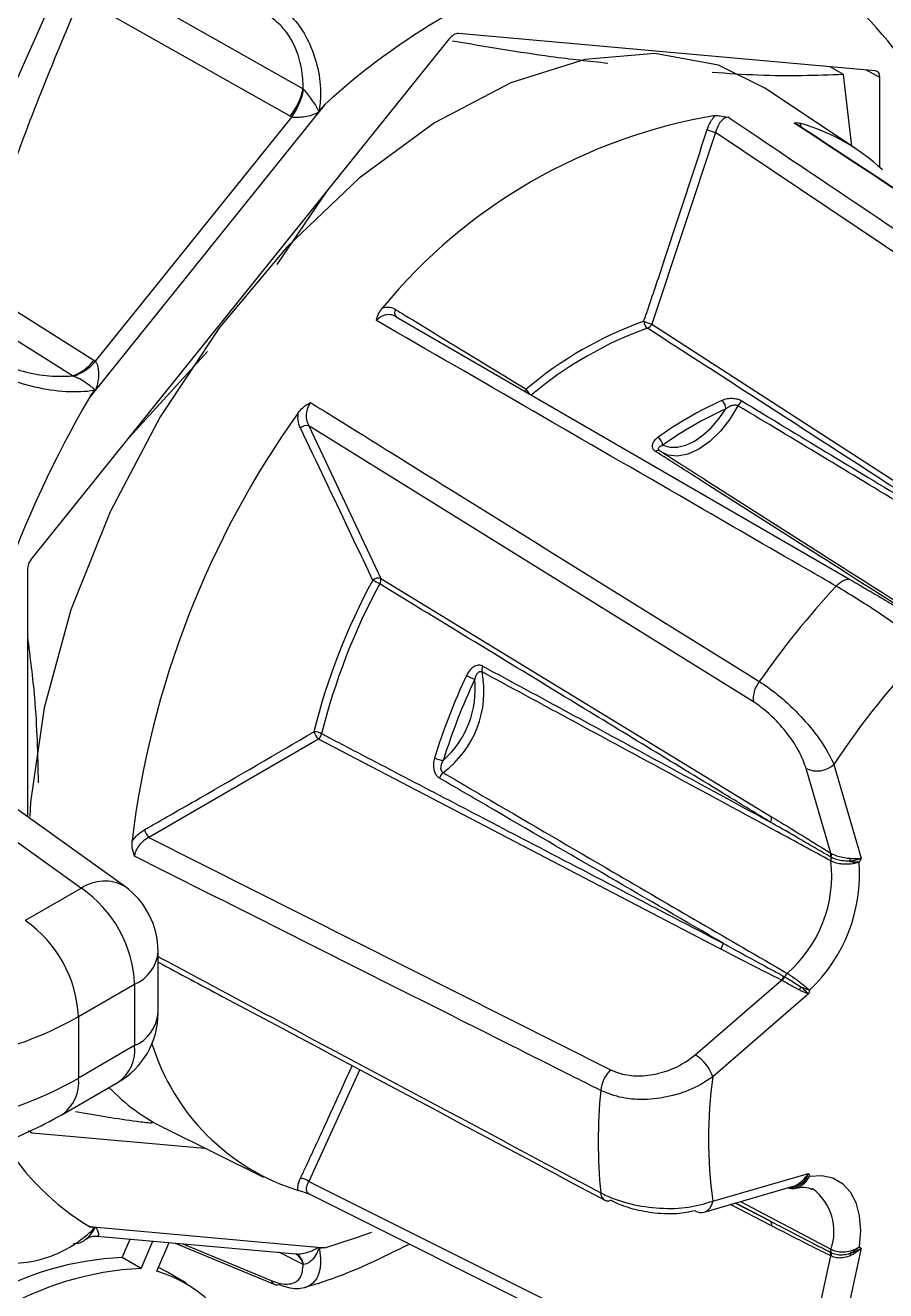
# Model space of a CAD drawing. Extents: x 16.7 to 113.1, y 4.5 to 84.5.
# Drawn here: x 87.371 to 88.015, y 6.268 to 7.216 of the extents above; entities that cross this region are included whole.
import ezdxf

# ---------------------------------------------------------------- set-up
doc = ezdxf.new("R2010")
doc.units = 0
doc.header["$MEASUREMENT"] = 0
doc.layers.add('OBJECT', color=7, linetype='CONTINUOUS')

msp = doc.modelspace()

# ---------------------------------------------------------------- linework, layer by layer
at = {"layer": 'OBJECT'}
for p, q in [((87.36, 7.16561), (87.46954, 7.41203)), ((87.42121, 7.25763), (87.57888, 7.16843)), ((87.56901, 7.14788), (87.41222, 7.23657)), ((87.68801, 7.20569), (87.37572, 6.8172)), ((88.00737, 7.18185), (87.69508, 7.20977)), ((87.98348, 7.17915), (87.97357, 7.18487)), ((87.9897, 7.1256), (87.98348, 7.17915)), ((88.0109, 7.17682), (88.00092, 7.18242)), ((88.0109, 7.10949), (88.0109, 7.17682)), ((87.57888, 7.16843), (87.57917, 7.16802)), ((87.99335, 7.12316), (87.92471, 7.16889)), ((87.59512, 7.15663), (87.41874, 6.93721)), ((87.4232, 6.96438), (87.5702, 7.14725)), ((87.5702, 7.14725), (87.56901, 7.14788)), ((87.88781, 7.13583), (87.84012, 6.99212)), ((88.2032, 6.92392), (87.88781, 7.13583)), ((87.5963, 7.09161), (87.55898, 7.03681)), ((87.33111, 7.02275), (87.4221, 6.96513)), ((87.40602, 6.9534), (87.32486, 7.0048)), ((87.64855, 6.9977), (87.98932, 6.80046)), ((87.84012, 6.99212), (88.12112, 6.81024)), ((87.50706, 6.97163), (87.44596, 6.90458)), ((87.4221, 6.96513), (87.4232, 6.96438)), ((87.40651, 6.95324), (87.40602, 6.9534)), ((87.58294, 6.91609), (87.63702, 6.80183)), ((87.91606, 6.70932), (87.58294, 6.91609)), ((87.37219, 6.80809), (87.37219, 6.62332)), ((87.63702, 6.80183), (87.9297, 6.62333)), ((87.59024, 6.68127), (87.46331, 6.60775)), ((87.89129, 6.52434), (87.59024, 6.68127)), ((87.97644, 6.66252), (87.99683, 6.59219)), ((87.97401, 6.59601), (87.95564, 6.65938)), ((87.30951, 6.64365), (87.41275, 6.56977)), ((87.44508, 6.57116), (87.34137, 6.64538)), ((87.46331, 6.60775), (87.80912, 6.4337)), ((87.97401, 6.59601), (87.97441, 6.59578)), ((87.97425, 6.59294), (87.97371, 6.59324)), ((87.41275, 6.56977), (87.37066, 6.54548)), ((87.47016, 6.47633), (87.47016, 6.52237)), ((87.93898, 6.50371), (87.93952, 6.50341)), ((87.4105, 6.47358), (87.45258, 6.49787)), ((87.45258, 6.49787), (87.45258, 6.45184)), ((87.87247, 6.445), (87.93713, 6.50095)), ((87.93754, 6.50073), (87.93713, 6.50095)), ((87.95741, 6.49057), (87.88564, 6.42848)), ((87.4105, 6.47358), (87.4105, 6.42754)), ((87.45258, 6.45184), (87.4105, 6.42754)), ((87.62118, 6.43391), (87.58294, 6.35006)), ((87.39807, 6.40007), (87.44015, 6.42437)), ((87.37309, 6.38822), (87.37572, 6.38665)), ((87.47506, 6.38998), (87.54898, 6.35341)), ((87.37572, 6.38665), (87.50518, 6.37508)), ((87.58294, 6.35006), (87.91606, 6.18385)), ((87.88564, 6.33545), (87.95741, 6.35621)), ((87.58326, 6.34075), (87.91957, 6.17296)), ((87.8792, 6.32716), (87.94509, 6.34623)), ((87.96085, 6.34429), (87.96014, 6.34464)), ((87.9297, 6.31688), (87.89889, 6.33286)), ((87.90259, 6.33393), (87.92888, 6.3203)), ((87.92888, 6.3203), (87.90282, 6.33399)), ((87.90644, 6.33504), (87.97405, 6.29941)), ((87.41874, 6.31631), (87.59512, 6.30054)), ((87.42452, 6.30921), (87.57341, 6.29589)), ((87.44326, 6.29319), (87.44918, 6.307)), ((87.45741, 6.28503), (87.46617, 6.30548)), ((87.46922, 6.28288), (87.47844, 6.30438)), ((87.48289, 6.30399), (87.55756, 6.27293)), ((87.48866, 6.30347), (87.55495, 6.2759)), ((87.45741, 6.28503), (87.44326, 6.29319)), ((87.57888, 6.28804), (87.56047, 6.29705)), ((87.57337, 6.29586), (87.57406, 6.29549)), ((87.95564, 6.20986), (87.97401, 6.29443)), ((87.97371, 6.29718), (87.97425, 6.2969)), ((87.97441, 6.29424), (87.97401, 6.29443)), ((87.99683, 6.30012), (87.97644, 6.20624)), ((87.47712, 6.28217), (87.47041, 6.28565)), ((87.57917, 6.28805), (87.57888, 6.28804)), ((87.49127, 6.27401), (87.47712, 6.28217))]:
    msp.add_line(p, q, dxfattribs=at)
at = {"layer": 'OBJECT', "flags": 128}
for points in [[(87.92471, 7.16889), (87.88994, 7.18606), (87.84233, 7.19487), (87.78987, 7.19047), (87.73426, 7.17303), (87.67727, 7.14308), (87.62074, 7.10161), (87.56648, 7.04993), (87.51625, 6.98971), (87.47165, 6.92289), (87.43412, 6.85162), (87.40486, 6.77818), (87.38481, 6.70493), (87.37463, 6.63424), (87.37395, 6.62356)], [(87.90452, 6.93113), (87.89851, 6.92103), (87.8914, 6.91195), (87.88353, 6.90433), (87.87527, 6.89852), (87.86701, 6.89479), (87.85913, 6.89333), (87.85203, 6.89419), (87.84758, 6.89624)], [(87.84832, 6.90161), (87.85345, 6.90004), (87.85922, 6.90002), (87.86543, 6.90155), (87.87186, 6.90457), (87.87829, 6.90897), (87.88449, 6.91461), (87.89026, 6.92129), (87.89539, 6.92878)], [(87.97801, 6.79599), (87.97949, 6.7975), (87.98102, 6.79878), (87.98257, 6.7998), (87.9841, 6.80055), (87.98557, 6.80099), (87.98695, 6.80112), (87.98821, 6.80094), (87.98932, 6.80046)], [(87.9581, 6.35419), (87.96729, 6.35461), (87.97559, 6.35273), (87.98276, 6.34862), (87.98857, 6.34241), (87.99284, 6.33428), (87.99544, 6.32449), (87.99629, 6.31334), (87.99536, 6.30117)], [(87.41622, 6.30712), (87.41827, 6.30873), (87.4215, 6.31284), (87.42204, 6.31377), (87.42233, 6.31438), (87.42247, 6.31474), (87.4225, 6.31487), (87.42251, 6.31499), (87.4225, 6.31503), (87.42247, 6.31506), (87.42242, 6.31507), (87.42232, 6.31505), (87.42229, 6.31504), (87.42229, 6.31504)], [(87.59512, 6.30054), (87.61888, 6.30805), (87.63014, 6.31223)]]:
    msp.add_lwpolyline(points, dxfattribs=at)
at = {"layer": 'OBJECT'}
for centre, radius, start, end in [((87.93861, 6.78432), 0.50656, 107.30059, 132.69403), ((87.83194, 7.05455), 0.23789, 6.39418, 56.18084), ((87.52654, 7.18092), 0.05381, 322.1151, 346.57849), ((87.52471, 7.17922), 0.0556, 324.90295, 348.38681), ((87.6153, 7.16424), 0.02722, 206.07132, 207.2282), ((87.95539, 6.7431), 0.41093, 99.52032, 140.47431), ((87.89526, 7.16783), 0.03286, 245.25976, 256.90193), ((87.91032, 6.99839), 0.14987, 46.88729, 74.34853), ((87.65137, 7.00075), 0.00415, 143.67682, 227.22579), ((87.92929, 6.72749), 0.28334, 109.65718, 130.33744), ((87.84055, 6.9945), 0.00658, 181.57464, 234.47239), ((87.84942, 7.02783), 0.0369, 245.26135, 255.41063), ((87.93087, 6.7256), 0.27986, 109.65695, 130.33768), ((87.83426, 6.99539), 0.00671, 291.56289, 330.86811), ((87.3941, 6.98663), 0.0353, 289.73708, 322.47037), ((87.39525, 6.98817), 0.03671, 287.87165, 319.5987), ((88.14413, 6.51397), 0.83984, 149.73735, 170.95623), ((87.45269, 6.97215), 0.0424, 224.18925, 224.8695), ((87.75186, 6.9406), 0.00662, 154.36653, 170.59612), ((87.75539, 6.94755), 0.01035, 203.28365, 228.92701), ((88.00642, 6.6822), 0.27736, 114.27725, 125.71737), ((88.00753, 6.68017), 0.27273, 114.27873, 125.7159), ((87.88835, 6.92925), 0.00705, 356.18828, 55.13412), ((87.91101, 6.92795), 0.00722, 116.57011, 153.90348), ((88.14236, 6.52116), 0.69682, 144.4959, 173.09276), ((87.58144, 6.90904), 0.00721, 77.96411, 131.22892), ((87.83982, 6.90015), 0.00862, 9.69066, 57.12391), ((87.8447, 6.89495), 0.00274, 61.3498, 135.2941), ((88.05716, 6.56971), 0.4847, 151.57841, 166.01034), ((88.05718, 6.56974), 0.47876, 151.57842, 166.01025), ((87.63538, 6.79499), 0.00703, 76.51848, 129.69663), ((87.58643, 6.71072), 0.1001, 60.23402, 63.63398), ((87.63092, 6.80091), 0.00617, 327.59994, 8.53987), ((88.47609, 6.33673), 0.6775, 137.32254, 145.08833), ((88.46087, 6.34455), 0.57946, 135.69133, 146.71945), ((88.13139, 6.52657), 0.47552, 154.80357, 162.78488), ((87.63851, 6.71719), 0.07576, 306.53585, 11.05261), ((87.71765, 6.75795), 0.03332, 240.25005, 252.01925), ((87.71862, 6.73313), 0.00592, 150.92774, 193.7919), ((87.63631, 6.71892), 0.07142, 311.69799, 5.89064), ((88.13031, 6.52725), 0.46743, 154.80332, 162.78531), ((87.93634, 6.71158), 0.0204, 140.81615, 186.36593), ((87.60136, 6.69184), 0.01535, 198.86504, 223.55818), ((87.58694, 6.67468), 0.0122, 62.24728, 90.46805), ((87.58437, 6.68736), 0.00846, 313.92023, 347.12896), ((87.68381, 6.67928), 0.01369, 240.97639, 270.05951), ((87.96371, 6.67642), 0.01885, 244.65707, 312.50452), ((87.68919, 6.64974), 0.00862, 130.33696, 163.33898), ((87.92369, 6.62241), 0.00608, 328.61528, 8.70481), ((87.47516, 6.61848), 0.01599, 197.88367, 222.15978), ((87.96897, 6.59515), 0.00511, 338.06008, 9.69627), ((87.87859, 6.57881), 0.09614, 310.76761, 6.82101), ((87.87573, 6.5806), 0.11996, 313.36553, 4.22305), ((87.9794, 6.59119), 0.00543, 161.25524, 190.28524), ((87.96923, 6.59465), 0.0053, 341.19414, 12.262), ((87.99919, 6.58916), 0.01094, 164.29745, 176.21321), ((88.39526, 6.37764), 0.45253, 151.69845, 152.09359), ((87.43004, 6.5442), 0.03087, 60.84923, 124.06103), ((87.35973, 6.49341), 0.09296, 2.75233, 55.22639), ((87.41016, 6.52237), 0.06, 0, 54.40955), ((87.31764, 6.46911), 0.09296, 2.75233, 55.22639), ((87.4413, 6.52452), 0.02894, 292.95348, 355.72578), ((87.88541, 6.53043), 0.00847, 313.96071, 346.14276), ((87.93121, 6.50691), 0.00839, 314.76982, 337.63909), ((87.93173, 6.50709), 0.0086, 312.40736, 334.72985), ((87.94736, 6.49973), 0.00867, 133.74409, 154.86645), ((87.96061, 6.48882), 0.01124, 142.0579, 154.9611), ((88.32353, 6.40218), 0.37664, 165.98446, 166.42658), ((87.41016, 6.47633), 0.06, 299.99731, 360), ((87.44054, 6.47903), 0.02974, 293.88632, 354.79294), ((87.42298, 6.44868), 0.02977, 305.23589, 6.07709), ((87.6249, 6.50255), 0.16678, 197.17752, 252.62765), ((87.85684, 6.41903), 0.03031, 18.15501, 58.95972), ((87.38088, 6.42439), 0.02978, 305.27448, 6.07353), ((87.82673, 6.41575), 0.02514, 134.46575, 174.27155), ((88.22085, 6.38196), 0.33842, 172.09973, 187.90027), ((87.54329, 6.52719), 0.15324, 224.15608, 243.55746), ((88.19522, 6.37994), 0.39537, 174.43692, 185.56308), ((87.51986, 6.48325), 0.19518, 211.80327, 238.79542), ((87.57721, 6.34409), 0.00828, 46.12623, 93.58447), ((88.09956, 6.40379), 0.14991, 198.50571, 199.32283), ((87.80802, 6.34146), 0.00631, 178.65233, 238.23023), ((87.94982, 6.34592), 0.00304, 50.5402, 78.4089), ((87.93708, 6.31292), 0.03936, 339.93052, 52.85494), ((87.80702, 6.3411), 0.00551, 245.13001, 292.46794), ((87.87579, 6.33645), 0.00989, 290.13699, 354.17777), ((87.87702, 6.33535), 0.00848, 237.49631, 284.89519), ((87.45533, 6.30022), 0.03621, 154.50228, 155.83243), ((87.92633, 6.31789), 0.00351, 343.41008, 43.50355), ((87.4539, 6.06433), 0.2291, 92.66086, 147.29941), ((87.56653, 6.28518), 0.01267, 13.07363, 57.87596), ((87.56975, 6.2879), 0.00876, 44.88483, 64.36687), ((87.56643, 6.28515), 0.01306, 12.84198, 43.20431), ((87.62427, 6.28972), 0.03496, 161.63164, 162.96009), ((87.96967, 6.29535), 0.00444, 348.08339, 24.28466), ((87.97821, 6.29848), 0.00426, 167.36038, 201.77341), ((87.97018, 6.29531), 0.00437, 345.70736, 21.26013), ((88.00531, 6.299), 0.01724, 189.04103, 195.14013), ((88.04756, 6.37233), 0.08825, 233.73625, 234.91121), ((87.46875, 6.05344), 0.23186, 92.8051, 148.59931), ((87.4422, 6.1899), 0.09682, 10.37821, 73.79325), ((87.55955, 6.2773), 0.0048, 196.98809, 245.60246), ((87.55923, 6.27715), 0.00454, 248.52786, 289.21029)]:
    msp.add_arc(centre, radius, start, end, dxfattribs=at)
for centre, major_axis, ratio, start_param, end_param in [((87.69154, 7.20066), (0.005, 0.00866), 0.577382, 0.261689, 1.308843), ((88.00383, 7.17273), (0.005, 0.00866), 0.577356, 5.497753, 6.544907), ((87.37926, 6.81217), (0.005, 0.00866), 0.577407, 1.308963, 2.356117), ((87.23372, 6.58512), (0.24992, -0.01056), 0.603442, 4.601982, 5.523269), ((87.23372, 6.5201), (0.24994, 0.00962), 0.549881, 4.537998, 5.476626), ((87.37926, 6.39577), (0.005, 0.00866), 0.577356, 3.13471, 3.403314)]:
    msp.add_ellipse(centre, major_axis=major_axis, ratio=ratio, start_param=start_param, end_param=end_param, dxfattribs=at)
for points, knots in [([(87.34632, 7.06637), (87.35194, 7.0828), (87.37285, 7.14394), (87.41641, 7.24839), (87.4601, 7.34707), (87.48781, 7.39996), (87.49343, 7.4107)], [0, 0, 0, 0, 0.140985, 0.524552, 0.903474, 1, 1, 1, 1]), ([(88.08289, 7.12551), (88.08131, 7.13344), (88.07531, 7.16365), (88.05778, 7.21153), (88.02622, 7.26389), (87.99691, 7.2976), (87.97712, 7.31077), (87.97328, 7.31332)], [0, 0, 0, 0, 0.100724, 0.383813, 0.663284, 0.934608, 1, 1, 1, 1]), ([(87.57888, 7.16843), (87.57865, 7.17366), (87.57821, 7.18413), (87.57333, 7.19945), (87.56561, 7.2131), (87.55851, 7.21908), (87.55495, 7.22207)], [0, 0, 0, 0, 0.255732, 0.511066, 0.755323, 1, 1, 1, 1]), ([(87.56072, 7.23062), (87.56501, 7.22707), (87.57356, 7.22), (87.58337, 7.20407), (87.59001, 7.18573), (87.59228, 7.16804), (87.59157, 7.15697), (87.59088, 7.1525), (87.59085, 7.15227)], [0, 0, 0, 0, 0.200873, 0.400023, 0.605989, 0.832569, 0.991709, 1, 1, 1, 1]), ([(87.80712, 7.18749), (87.79309, 7.189), (87.75696, 7.19289), (87.71584, 7.1999), (87.69067, 7.20418)], [0, 0, 0, 0, 0.388211, 1, 1, 1, 1]), ([(87.98348, 7.17915), (87.96316, 7.17844), (87.93327, 7.17741), (87.89691, 7.17986), (87.88527, 7.18064)], [0, 0, 0, 0, 0.679867, 1, 1, 1, 1]), ([(87.57917, 7.16802), (87.57987, 7.16714), (87.58162, 7.16496), (87.58449, 7.1612), (87.58739, 7.15703), (87.58932, 7.15404), (87.59012, 7.15229), (87.5905, 7.15201), (87.59058, 7.152), (87.59064, 7.15201), (87.59069, 7.15204), (87.59075, 7.15211), (87.5908, 7.15219), (87.59083, 7.15225), (87.59085, 7.15227)], [0, 0, 0, 0, 0.153507, 0.380158, 0.626289, 0.875661, 0.967793, 0.976809, 0.980956, 0.984134, 0.9874, 0.990543, 0.996551, 1, 1, 1, 1]), ([(87.59085, 7.15227), (87.59196, 7.15341), (87.59338, 7.15486), (87.59481, 7.15631), (87.59512, 7.15663)], [0, 0, 0, 0, 0.7792903, 1, 1, 1, 1]), ([(87.59512, 7.15663), (87.59487, 7.15633), (87.59353, 7.15472), (87.59219, 7.1531), (87.59109, 7.15178)], [0, 0, 0, 0, 0.186035, 1, 1, 1, 1]), ([(87.59109, 7.15178), (87.59099, 7.15166), (87.5908, 7.15144), (87.5904, 7.15104), (87.58945, 7.1503), (87.58703, 7.14918), (87.58301, 7.14792), (87.57792, 7.14705), (87.57345, 7.14676), (87.5711, 7.14711), (87.5702, 7.14725)], [0, 0, 0, 0, 0.020896, 0.03891, 0.075406, 0.191567, 0.449118, 0.682571, 0.87773, 1, 1, 1, 1]), ([(87.88151, 7.13799), (87.88163, 7.13834), (87.88246, 7.14082), (87.88429, 7.14467), (87.8865, 7.14727), (87.88743, 7.14837)], [0, 0, 0, 0, 0.086632, 0.616355, 1, 1, 1, 1]), ([(87.88743, 7.14837), (87.88864, 7.14837), (87.8915, 7.14838), (87.89516, 7.14765), (87.89728, 7.14718), (87.89732, 7.14717)], [0, 0, 0, 0, 0.417945, 0.987083, 1, 1, 1, 1]), ([(87.89732, 7.14717), (87.89665, 7.14706), (87.89494, 7.1468), (87.89227, 7.14489), (87.88971, 7.14138), (87.88838, 7.13805), (87.88788, 7.1361), (87.88781, 7.13583)], [0, 0, 0, 0, 0.164481, 0.417754, 0.679386, 0.954769, 1, 1, 1, 1]), ([(87.89732, 7.14717), (87.90328, 7.14316), (87.93638, 7.12092), (88.0425, 7.0496), (88.14262, 6.98226), (88.21562, 6.93315)], [0, 0, 0, 0, 0.056183, 0.311886, 1, 1, 1, 1]), ([(87.83398, 6.99432), (87.83505, 6.99745), (87.84039, 7.01312), (87.85647, 7.06096), (87.87103, 7.10577), (87.88151, 7.13799)], [0, 0, 0, 0, 0.0656024, 0.3280147, 1, 1, 1, 1]), ([(87.94669, 7.14275), (87.9467, 7.14276), (87.94709, 7.143), (87.94792, 7.14333), (87.94991, 7.14289), (87.95075, 7.1427)], [0, 0, 0, 0, 0.012924, 0.582055, 1, 1, 1, 1]), ([(88.27311, 6.92801), (88.26615, 6.93259), (88.23138, 6.95548), (88.12257, 7.02708), (88.02072, 7.09406), (87.94669, 7.14275)], [0, 0, 0, 0, 0.0639251, 0.319628, 1, 1, 1, 1]), ([(87.94837, 7.1418), (87.94803, 7.14209), (87.94751, 7.14255), (87.9469, 7.1427), (87.94669, 7.14275)], [0, 0, 0, 0, 0.644478, 1, 1, 1, 1]), ([(88.27451, 6.92739), (88.2433, 6.94794), (88.13463, 7.01949), (88.02594, 7.09097), (87.94846, 7.14192)], [0, 0, 0, 0, 0.287192, 1, 1, 1, 1]), ([(87.95075, 7.1427), (87.951, 7.14221), (87.95143, 7.14135), (87.95164, 7.14025), (87.95173, 7.13977)], [0, 0, 0, 0, 0.567752, 1, 1, 1, 1]), ([(87.63366, 6.99496), (87.63367, 6.995), (87.63415, 6.99697), (87.63516, 7.0004), (87.63746, 7.00336), (87.63843, 7.00462)], [0, 0, 0, 0, 0.012917, 0.582055, 1, 1, 1, 1]), ([(87.63843, 7.00462), (87.63973, 7.00482), (87.64285, 7.00529), (87.64605, 7.00435), (87.64778, 7.00334), (87.64803, 7.0032)], [0, 0, 0, 0, 0.383645, 0.913368, 1, 1, 1, 1]), ([(87.43686, 5.55958), (87.4333, 5.56187), (87.40966, 5.57705), (87.37198, 5.61532), (87.32444, 5.67502), (87.28444, 5.74501), (87.25155, 5.82368), (87.22545, 5.91104), (87.20606, 6.00664), (87.19357, 6.11055), (87.18837, 6.22145), (87.19066, 6.33784), (87.20056, 6.4587), (87.218, 6.58373), (87.24272, 6.71285), (87.27572, 6.84559), (87.3024, 6.94077), (87.32009, 6.99117), (87.32197, 6.99651)], [0, 0, 0, 0, 0.0134075, 0.0889038, 0.162782, 0.2344641, 0.3043296, 0.3724693, 0.4412012, 0.5103493, 0.579548, 0.6482425, 0.716144, 0.7837739, 0.8522937, 0.9217467, 0.9917046, 1, 1, 1, 1]), ([(87.64855, 6.9977), (87.64835, 6.99782), (87.64691, 6.99865), (87.64398, 6.99953), (87.63975, 6.99912), (87.6362, 6.99743), (87.63438, 6.99566), (87.63366, 6.99496)], [0, 0, 0, 0, 0.045231, 0.320614, 0.582246, 0.835519, 1, 1, 1, 1]), ([(87.97801, 6.79599), (87.97067, 6.80023), (87.93398, 6.82143), (87.81918, 6.88775), (87.71175, 6.94984), (87.63366, 6.99496)], [0, 0, 0, 0, 0.0639251, 0.319628, 1, 1, 1, 1]), ([(87.64803, 7.0032), (87.65018, 7.00189), (87.66096, 6.99532), (87.69379, 6.97531), (87.72409, 6.95678), (87.74589, 6.94346)], [0, 0, 0, 0, 0.065603, 0.328016, 1, 1, 1, 1]), ([(88.11783, 6.8073), (88.11554, 6.80878), (88.10411, 6.81619), (88.05608, 6.84729), (87.96468, 6.90644), (87.8824, 6.95963), (87.83673, 6.98915)], [0, 0, 0, 0, 0.024416, 0.122079, 0.512732, 1, 1, 1, 1]), ([(87.42229, 6.9426), (87.42212, 6.94257), (87.41902, 6.94201), (87.40924, 6.941), (87.39036, 6.94204), (87.36716, 6.94731), (87.35105, 6.95354), (87.34377, 6.95746), (87.34193, 6.95845)], [0, 0, 0, 0, 0.008302, 0.153519, 0.438823, 0.69828, 0.92379, 1, 1, 1, 1]), ([(87.34842, 6.96514), (87.34996, 6.96433), (87.35606, 6.96108), (87.36971, 6.95621), (87.38882, 6.95271), (87.40034, 6.95318), (87.40602, 6.9534)], [0, 0, 0, 0, 0.092744, 0.368061, 0.68841, 1, 1, 1, 1]), ([(87.4232, 6.96438), (87.42364, 6.96367), (87.42477, 6.96181), (87.42553, 6.95747), (87.42556, 6.95205), (87.42478, 6.94735), (87.42386, 6.94431), (87.42325, 6.94311), (87.42293, 6.94261), (87.42274, 6.94237), (87.42265, 6.94224)], [0, 0, 0, 0, 0.122267, 0.317429, 0.550885, 0.808441, 0.924596, 0.961093, 0.979108, 1, 1, 1, 1]), ([(87.42229, 6.9426), (87.42232, 6.94262), (87.42238, 6.94267), (87.42245, 6.94274), (87.42249, 6.94282), (87.42251, 6.94289), (87.42252, 6.94301), (87.42241, 6.94329), (87.4217, 6.94407), (87.41953, 6.94587), (87.41547, 6.94873), (87.41058, 6.95153), (87.40762, 6.95277), (87.40651, 6.95324)], [0, 0, 0, 0, 0.006249, 0.010876, 0.014164, 0.01747, 0.021798, 0.032029, 0.07394, 0.240392, 0.569577, 0.8389, 1, 1, 1, 1]), ([(87.41874, 6.93721), (87.419, 6.93761), (87.42018, 6.93941), (87.42137, 6.9412), (87.42229, 6.9426)], [0, 0, 0, 0, 0.220689, 1, 1, 1, 1]), ([(87.42265, 6.94224), (87.42159, 6.94087), (87.42028, 6.9392), (87.41898, 6.93753), (87.41874, 6.93721)], [0, 0, 0, 0, 0.8139901, 1, 1, 1, 1]), ([(87.5751, 6.92584), (87.57619, 6.92714), (87.57875, 6.93022), (87.58223, 6.93237), (87.58425, 6.93352), (87.58429, 6.93355)], [0, 0, 0, 0, 0.417945, 0.987076, 1, 1, 1, 1]), ([(87.58429, 6.93355), (87.58376, 6.9327), (87.5823, 6.9304), (87.58104, 6.92594), (87.58103, 6.92063), (87.5823, 6.91761), (87.58294, 6.91609)], [0, 0, 0, 0, 0.156485, 0.428049, 0.712636, 1, 1, 1, 1]), ([(87.58429, 6.93355), (87.59059, 6.92963), (87.62555, 6.9079), (87.73762, 6.83823), (87.8434, 6.77244), (87.92052, 6.72447)], [0, 0, 0, 0, 0.056183, 0.311886, 1, 1, 1, 1]), ([(87.90778, 6.93441), (87.90754, 6.93455), (87.90647, 6.93515), (87.90394, 6.93606), (87.90019, 6.93656), (87.896, 6.93633), (87.8937, 6.93551), (87.89239, 6.93504)], [0, 0, 0, 0, 0.056805, 0.249166, 0.475343, 0.701406, 1, 1, 1, 1]), ([(87.89539, 6.92878), (87.89628, 6.92945), (87.89776, 6.93057), (87.90007, 6.93147), (87.90162, 6.93172), (87.90275, 6.93171), (87.90354, 6.93157), (87.90416, 6.93134), (87.9044, 6.9312), (87.90452, 6.93113)], [0, 0, 0, 0, 0.346725, 0.581109, 0.720187, 0.790682, 0.905626, 0.953255, 1, 1, 1, 1]), ([(88.15947, 6.7773), (88.14648, 6.78516), (88.10345, 6.81119), (88.01852, 6.8625), (87.94647, 6.90588), (87.90452, 6.93113)], [0, 0, 0, 0, 0.153014, 0.506934, 1, 1, 1, 1]), ([(87.90778, 6.93441), (87.94969, 6.90909), (88.01976, 6.86675), (88.08972, 6.82434), (88.11783, 6.8073)], [0, 0, 0, 0, 0.598184, 1, 1, 1, 1]), ([(87.57669, 6.91446), (87.57597, 6.91638), (87.57467, 6.91986), (87.57497, 6.92399), (87.5751, 6.92584)], [0, 0, 0, 0, 0.552194, 1, 1, 1, 1]), ([(87.63089, 6.8004), (87.62972, 6.80289), (87.62392, 6.81531), (87.60603, 6.85325), (87.58896, 6.88885), (87.57669, 6.91446)], [0, 0, 0, 0, 0.065601, 0.328015, 1, 1, 1, 1]), ([(87.8445, 6.90739), (87.84348, 6.90655), (87.84169, 6.90507), (87.84039, 6.90256), (87.84019, 6.90037), (87.84091, 6.89836), (87.84214, 6.89737), (87.84276, 6.89688)], [0, 0, 0, 0, 0.27333, 0.476863, 0.656492, 0.82843, 1, 1, 1, 1]), ([(87.84601, 6.89735), (87.84575, 6.89755), (87.84543, 6.89779), (87.84505, 6.89834), (87.84488, 6.899), (87.84526, 6.8999), (87.84635, 6.90087), (87.84758, 6.90133), (87.84832, 6.90161)], [0, 0, 0, 0, 0.118658, 0.142617, 0.293291, 0.465523, 0.680634, 1, 1, 1, 1]), ([(88.04734, 6.76661), (88.01992, 6.78404), (87.96319, 6.82011), (87.89501, 6.86354), (87.85426, 6.88954), (87.84276, 6.89688)], [0, 0, 0, 0, 0.401816, 0.831188, 1, 1, 1, 1]), ([(87.84601, 6.89735), (87.85751, 6.89003), (87.89823, 6.86407), (87.98088, 6.81146), (88.05214, 6.76622), (88.0941, 6.73957)], [0, 0, 0, 0, 0.139146, 0.493066, 1, 1, 1, 1]), ([(87.92888, 6.61925), (87.9265, 6.6207), (87.91459, 6.62796), (87.86455, 6.65846), (87.76934, 6.71648), (87.68367, 6.76865), (87.63613, 6.79761)], [0, 0, 0, 0, 0.024416, 0.122079, 0.512732, 1, 1, 1, 1]), ([(88.04622, 6.74932), (88.04385, 6.7513), (88.03813, 6.75607), (88.02541, 6.76544), (88.00952, 6.77633), (87.99289, 6.78708), (87.98298, 6.79301), (87.97801, 6.79599)], [0, 0, 0, 0, 0.156463, 0.377209, 0.586936, 0.792745, 1, 1, 1, 1]), ([(87.98932, 6.80046), (87.99309, 6.79826), (88.00063, 6.79388), (88.01355, 6.78626), (88.02611, 6.77877), (88.03639, 6.77256), (88.04122, 6.76959), (88.04324, 6.76835)], [0, 0, 0, 0, 0.20417, 0.408136, 0.617899, 0.840883, 1, 1, 1, 1]), ([(87.37219, 6.75815), (87.37419, 6.74277), (87.37909, 6.70528), (87.37985, 6.66971), (87.3803, 6.64873)], [0, 0, 0, 0, 0.41028, 1, 1, 1, 1]), ([(87.71344, 6.73601), (87.7132, 6.73613), (87.71212, 6.73665), (87.70977, 6.7369), (87.70661, 6.73578), (87.70341, 6.73313), (87.70195, 6.73051), (87.70111, 6.72901)], [0, 0, 0, 0, 0.0568046, 0.2491645, 0.4753299, 0.7013917, 1, 1, 1, 1]), ([(87.70736, 6.72625), (87.70767, 6.72732), (87.70818, 6.72912), (87.70943, 6.73093), (87.71044, 6.73169), (87.71128, 6.73201), (87.71192, 6.73204), (87.7125, 6.7319), (87.71274, 6.73178), (87.71287, 6.73172)], [0, 0, 0, 0, 0.34672, 0.581121, 0.7202, 0.790674, 0.905632, 0.953256, 1, 1, 1, 1]), ([(87.97405, 6.59022), (87.96073, 6.59746), (87.91662, 6.62144), (87.82957, 6.66866), (87.75581, 6.70852), (87.71287, 6.73172)], [0, 0, 0, 0, 0.153014, 0.506934, 1, 1, 1, 1]), ([(87.71344, 6.73601), (87.75642, 6.71277), (87.82825, 6.67392), (87.90004, 6.63492), (87.92888, 6.61925)], [0, 0, 0, 0, 0.598184, 1, 1, 1, 1]), ([(87.92052, 6.72447), (87.92192, 6.72359), (87.92822, 6.71959), (87.94046, 6.7099), (87.95585, 6.69432), (87.96909, 6.67728), (87.974, 6.66742), (87.97644, 6.66252)], [0, 0, 0, 0, 0.062062, 0.280898, 0.514816, 0.75882, 1, 1, 1, 1]), ([(87.95564, 6.65938), (87.95412, 6.66351), (87.95108, 6.67177), (87.94191, 6.68561), (87.93085, 6.69803), (87.92181, 6.7056), (87.9171, 6.70865), (87.91606, 6.70932)], [0, 0, 0, 0, 0.2449647, 0.4903746, 0.7230343, 0.9389257, 1, 1, 1, 1]), ([(87.45995, 6.61357), (87.46274, 6.61516), (87.47668, 6.62311), (87.51916, 6.64737), (87.55853, 6.67035), (87.58684, 6.68688)], [0, 0, 0, 0, 0.065604, 0.328016, 1, 1, 1, 1]), ([(87.59262, 6.68548), (87.59507, 6.6842), (87.60732, 6.6778), (87.65875, 6.65095), (87.75662, 6.59985), (87.84473, 6.55391), (87.89364, 6.52841)], [0, 0, 0, 0, 0.024417, 0.12208, 0.512732, 1, 1, 1, 1]), ([(87.67717, 6.66731), (87.67681, 6.66582), (87.6762, 6.66322), (87.67645, 6.65938), (87.67736, 6.65631), (87.67886, 6.65376), (87.68024, 6.65273), (87.68093, 6.65222)], [0, 0, 0, 0, 0.273349, 0.476877, 0.656499, 0.828436, 1, 1, 1, 1]), ([(87.68361, 6.65632), (87.68332, 6.65653), (87.68298, 6.65678), (87.68246, 6.65753), (87.68205, 6.65862), (87.682, 6.66047), (87.6825, 6.6629), (87.68333, 6.66458), (87.68382, 6.66559)], [0, 0, 0, 0, 0.11866, 0.142611, 0.293304, 0.465525, 0.680642, 1, 1, 1, 1]), ([(87.68361, 6.65632), (87.69556, 6.64933), (87.73789, 6.62455), (87.82378, 6.57439), (87.89779, 6.53134), (87.94137, 6.50599)], [0, 0, 0, 0, 0.139147, 0.493066, 1, 1, 1, 1]), ([(87.89364, 6.52841), (87.86514, 6.54496), (87.80618, 6.5792), (87.73529, 6.62049), (87.69289, 6.64523), (87.68093, 6.65222)], [0, 0, 0, 0, 0.401816, 0.831188, 1, 1, 1, 1]), ([(87.97371, 6.59324), (87.96101, 6.60064), (87.94606, 6.60934), (87.93113, 6.61795), (87.92888, 6.61925)], [0, 0, 0, 0, 0.849806, 1, 1, 1, 1]), ([(87.9297, 6.62333), (87.93192, 6.62198), (87.94666, 6.61298), (87.96145, 6.60381), (87.97401, 6.59601)], [0, 0, 0, 0, 0.150182, 1, 1, 1, 1]), ([(87.4506, 6.60496), (87.4516, 6.60627), (87.45399, 6.60938), (87.45743, 6.61209), (87.45964, 6.61339), (87.45995, 6.61357)], [0, 0, 0, 0, 0.383648, 0.913378, 1, 1, 1, 1]), ([(87.46331, 6.60775), (87.46306, 6.60762), (87.46127, 6.60673), (87.45817, 6.60455), (87.45484, 6.60073), (87.45295, 6.59697), (87.4526, 6.59467), (87.45246, 6.59377)], [0, 0, 0, 0, 0.045232, 0.320619, 0.582242, 0.835521, 1, 1, 1, 1]), ([(87.45246, 6.59377), (87.45245, 6.59382), (87.45172, 6.59601), (87.45058, 6.59987), (87.45059, 6.60345), (87.4506, 6.60496)], [0, 0, 0, 0, 0.01293, 0.582078, 1, 1, 1, 1]), ([(87.80172, 6.41826), (87.79427, 6.422), (87.75706, 6.44069), (87.64062, 6.49918), (87.53166, 6.55395), (87.45246, 6.59377)], [0, 0, 0, 0, 0.063925, 0.319628, 1, 1, 1, 1]), ([(87.99536, 6.58944), (87.99532, 6.58942), (87.99528, 6.5894), (87.9952, 6.58937), (87.99508, 6.58932), (87.9948, 6.58921), (87.99418, 6.58898), (87.99278, 6.58853), (87.98974, 6.58785), (87.98566, 6.58756), (87.98108, 6.58793), (87.97727, 6.58873), (87.97505, 6.58976), (87.97405, 6.59022)], [0, 0, 0, 0, 0.007066, 0.008531, 0.013727, 0.028139, 0.057804, 0.119651, 0.255243, 0.503831, 0.641027, 0.8384, 1, 1, 1, 1]), ([(87.98828, 6.58988), (87.98798, 6.58989), (87.98613, 6.58992), (87.98263, 6.59023), (87.97795, 6.59124), (87.97548, 6.59238), (87.97425, 6.59294)], [0, 0, 0, 0, 0.061214, 0.387744, 0.695896, 1, 1, 1, 1]), ([(87.97441, 6.59578), (87.97567, 6.59519), (87.9782, 6.594), (87.983, 6.59283), (87.98653, 6.59233), (87.98837, 6.59215), (87.98866, 6.59212)], [0, 0, 0, 0, 0.302398, 0.609796, 0.937974, 1, 1, 1, 1]), ([(87.99683, 6.59219), (87.99679, 6.59217), (87.99513, 6.5914), (87.99235, 6.59047), (87.98924, 6.59002), (87.98828, 6.58988)], [0, 0, 0, 0, 0.01835, 0.694182, 1, 1, 1, 1]), ([(87.98828, 6.58988), (87.98912, 6.58976), (87.99092, 6.5895), (87.99293, 6.58938), (87.99425, 6.58938), (87.99483, 6.5894), (87.9951, 6.58942), (87.99521, 6.58942), (87.99528, 6.58943), (87.99533, 6.58943), (87.99536, 6.58944)], [0, 0, 0, 0, 0.315157, 0.674071, 0.841277, 0.922429, 0.962083, 0.977154, 0.981068, 1, 1, 1, 1]), ([(87.98866, 6.59212), (87.98959, 6.59204), (87.99259, 6.59181), (87.99523, 6.59195), (87.99679, 6.59218), (87.99683, 6.59219)], [0, 0, 0, 0, 0.306082, 0.981689, 1, 1, 1, 1]), ([(87.93713, 6.50095), (87.93215, 6.50343), (87.91677, 6.51113), (87.90158, 6.51901), (87.89129, 6.52434)], [0, 0, 0, 0, 0.32317, 1, 1, 1, 1]), ([(87.89364, 6.52841), (87.89589, 6.52717), (87.90714, 6.52099), (87.92224, 6.51274), (87.93514, 6.50578), (87.93898, 6.50371)], [0, 0, 0, 0, 0.149386, 0.74696, 1, 1, 1, 1]), ([(87.47016, 6.5185), (87.4708, 6.51816), (87.5012, 6.50193), (87.61171, 6.44297), (87.7216, 6.38435), (87.80172, 6.34161)], [0, 0, 0, 0, 0.005813, 0.275162, 1, 1, 1, 1]), ([(87.47016, 6.51436), (87.48618, 6.50582), (87.59764, 6.4464), (87.70921, 6.38701), (87.80474, 6.33617)], [0, 0, 0, 0, 0.143781, 1, 1, 1, 1]), ([(87.93952, 6.50341), (87.94069, 6.50271), (87.94305, 6.5013), (87.94711, 6.49869), (87.95001, 6.49682), (87.95151, 6.49588), (87.95175, 6.49573)], [0, 0, 0, 0, 0.3038184, 0.6119515, 0.938446, 1, 1, 1, 1]), ([(87.94137, 6.50599), (87.94232, 6.50541), (87.94444, 6.50411), (87.94768, 6.50183), (87.95133, 6.49909), (87.95436, 6.49665), (87.95644, 6.49487), (87.95736, 6.49407), (87.95775, 6.49371), (87.95793, 6.49355), (87.958, 6.49349), (87.95805, 6.49344), (87.95808, 6.49342), (87.9581, 6.49339)], [0, 0, 0, 0, 0.161599, 0.358971, 0.496181, 0.744766, 0.880359, 0.942196, 0.971861, 0.986271, 0.991479, 0.992931, 1, 1, 1, 1]), ([(87.95043, 6.49358), (87.95017, 6.4937), (87.94855, 6.49447), (87.94548, 6.49614), (87.94119, 6.49861), (87.93875, 6.50003), (87.93754, 6.50073)], [0, 0, 0, 0, 0.0623431, 0.3904991, 0.6978882, 1, 1, 1, 1]), ([(87.95741, 6.49057), (87.95737, 6.49058), (87.95608, 6.49106), (87.95386, 6.49199), (87.95124, 6.4932), (87.95043, 6.49358)], [0, 0, 0, 0, 0.018301, 0.693918, 1, 1, 1, 1]), ([(87.9581, 6.49339), (87.95807, 6.4934), (87.95803, 6.49341), (87.95797, 6.49343), (87.95787, 6.49346), (87.95763, 6.49353), (87.95712, 6.49368), (87.95595, 6.49407), (87.95415, 6.49473), (87.95251, 6.49541), (87.95175, 6.49573)], [0, 0, 0, 0, 0.0188974, 0.0228629, 0.0379133, 0.0775671, 0.1587304, 0.3259176, 0.6848242, 1, 1, 1, 1]), ([(87.95175, 6.49573), (87.95244, 6.49515), (87.95465, 6.49328), (87.95641, 6.4916), (87.95738, 6.4906), (87.95741, 6.49057)], [0, 0, 0, 0, 0.305803, 0.981651, 1, 1, 1, 1]), ([(87.80912, 6.4337), (87.81304, 6.43218), (87.82087, 6.42916), (87.8354, 6.42894), (87.85026, 6.43201), (87.86312, 6.43774), (87.86972, 6.44287), (87.87247, 6.445)], [0, 0, 0, 0, 0.204169, 0.408137, 0.617899, 0.840883, 1, 1, 1, 1]), ([(87.57669, 6.35235), (87.57789, 6.35492), (87.5839, 6.3678), (87.59697, 6.39586), (87.60858, 6.42161), (87.61549, 6.43694)], [0, 0, 0, 0, 0.091823, 0.459122, 1, 1, 1, 1]), ([(87.88564, 6.42848), (87.88202, 6.42605), (87.87331, 6.42019), (87.85626, 6.41392), (87.83657, 6.41096), (87.81732, 6.41203), (87.80693, 6.41618), (87.80172, 6.41826)], [0, 0, 0, 0, 0.156462, 0.377208, 0.586935, 0.792745, 1, 1, 1, 1]), ([(87.1963, 6.35852), (87.20199, 6.35792), (87.22574, 6.35545), (87.26932, 6.35876), (87.3236, 6.3686), (87.36681, 6.38338), (87.38982, 6.39566), (87.39807, 6.40007)], [0, 0, 0, 0, 0.080722, 0.337051, 0.594292, 0.854494, 1, 1, 1, 1]), ([(87.40819, 6.40256), (87.42404, 6.39981), (87.44417, 6.39632), (87.46187, 6.39434), (87.46564, 6.39391)], [0, 0, 0, 0, 0.786979, 1, 1, 1, 1]), ([(87.5751, 6.34338), (87.57503, 6.3438), (87.57473, 6.34552), (87.57511, 6.34856), (87.57626, 6.35131), (87.57669, 6.35235)], [0, 0, 0, 0, 0.165865, 0.685373, 1, 1, 1, 1]), ([(87.58294, 6.35006), (87.58255, 6.34931), (87.58151, 6.34735), (87.58092, 6.34449), (87.58141, 6.34198), (87.58273, 6.34119), (87.58331, 6.34084)], [0, 0, 0, 0, 0.183748, 0.485129, 0.77313, 1, 1, 1, 1]), ([(87.9581, 6.35419), (87.95808, 6.35414), (87.95805, 6.35408), (87.958, 6.35398), (87.95793, 6.35384), (87.95775, 6.3535), (87.95736, 6.35277), (87.95644, 6.35127), (87.95435, 6.34861), (87.95139, 6.34622), (87.949, 6.34546), (87.94818, 6.34519)], [0, 0, 0, 0, 0.011161, 0.013454, 0.021676, 0.044428, 0.091267, 0.1889, 0.402988, 0.795503, 1, 1, 1, 1]), ([(87.95043, 6.34889), (87.95124, 6.34951), (87.95386, 6.35151), (87.95608, 6.35419), (87.95737, 6.35616), (87.95741, 6.35621)], [0, 0, 0, 0, 0.30607, 0.981663, 1, 1, 1, 1]), ([(87.95741, 6.35621), (87.95738, 6.35616), (87.95641, 6.35404), (87.95465, 6.35113), (87.95244, 6.34894), (87.95175, 6.34826)], [0, 0, 0, 0, 0.018349, 0.694197, 1, 1, 1, 1]), ([(87.95175, 6.34826), (87.95251, 6.34876), (87.95415, 6.34982), (87.95595, 6.35153), (87.95712, 6.35288), (87.95763, 6.35354), (87.95787, 6.35386), (87.95796, 6.354), (87.95803, 6.35409), (87.95807, 6.35415), (87.9581, 6.35419)], [0, 0, 0, 0, 0.315176, 0.674083, 0.84127, 0.922433, 0.962087, 0.977137, 0.981063, 1, 1, 1, 1]), ([(87.58429, 6.34037), (87.58425, 6.34039), (87.58223, 6.34108), (87.57875, 6.34228), (87.57619, 6.34305), (87.5751, 6.34338)], [0, 0, 0, 0, 0.012913, 0.58205, 1, 1, 1, 1]), ([(87.80172, 6.34161), (87.80319, 6.34087), (87.80983, 6.33753), (87.82452, 6.33267), (87.8462, 6.3295), (87.86828, 6.33006), (87.87987, 6.33366), (87.88564, 6.33545)], [0, 0, 0, 0, 0.062062, 0.280898, 0.514816, 0.758819, 1, 1, 1, 1]), ([(87.94214, 6.34537), (87.94308, 6.34509), (87.94507, 6.34451), (87.94712, 6.34504), (87.94819, 6.34532)], [0, 0, 0, 0, 0.473399, 1, 1, 1, 1]), ([(87.95175, 6.34826), (87.95151, 6.34809), (87.95001, 6.34701), (87.94713, 6.34569), (87.94412, 6.34501), (87.94273, 6.34543), (87.94254, 6.34549)], [0, 0, 0, 0, 0.082307, 0.521248, 0.935493, 1, 1, 1, 1]), ([(87.94508, 6.34627), (87.94517, 6.34628), (87.94673, 6.34648), (87.94856, 6.34763), (87.95017, 6.34872), (87.95043, 6.34889)], [0, 0, 0, 0, 0.051616, 0.8493, 1, 1, 1, 1]), ([(87.94716, 6.34493), (87.94962, 6.34539), (87.95537, 6.34647), (87.95838, 6.34498), (87.96011, 6.34412)], [0, 0, 0, 0, 0.428123, 1, 1, 1, 1]), ([(87.87247, 6.3282), (87.86809, 6.32727), (87.85934, 6.32542), (87.84268, 6.32597), (87.82632, 6.32899), (87.81522, 6.3329), (87.81022, 6.33545), (87.80912, 6.33601)], [0, 0, 0, 0, 0.244965, 0.4903765, 0.7230341, 0.9389258, 1, 1, 1, 1]), ([(87.34193, 6.29243), (87.34377, 6.29179), (87.35105, 6.28925), (87.36716, 6.28808), (87.39037, 6.2932), (87.40924, 6.30348), (87.41902, 6.31179), (87.42212, 6.31487), (87.42229, 6.31504)], [0, 0, 0, 0, 0.07621, 0.30172, 0.561176, 0.846482, 0.991697, 1, 1, 1, 1]), ([(87.42229, 6.31504), (87.42137, 6.31537), (87.42018, 6.31579), (87.419, 6.31622), (87.41874, 6.31631)], [0, 0, 0, 0, 0.779282, 1, 1, 1, 1]), ([(87.41874, 6.31631), (87.41897, 6.31628), (87.42027, 6.31611), (87.42158, 6.31594), (87.42265, 6.3158)], [0, 0, 0, 0, 0.1791, 1, 1, 1, 1]), ([(87.42265, 6.3158), (87.42273, 6.31579), (87.42291, 6.31576), (87.42323, 6.31564), (87.42353, 6.31542), (87.42384, 6.31507), (87.42415, 6.31461), (87.42487, 6.31327), (87.42554, 6.31132), (87.4255, 6.30974), (87.42514, 6.30903), (87.42457, 6.30922), (87.42453, 6.30924)], [0, 0, 0, 0, 0.021888, 0.044592, 0.086058, 0.119178, 0.164424, 0.229138, 0.517745, 0.76904, 0.982797, 1, 1, 1, 1]), ([(87.92888, 6.3203), (87.93111, 6.31914), (87.94227, 6.31333), (87.95721, 6.3056), (87.96993, 6.29911), (87.97371, 6.29718)], [0, 0, 0, 0, 0.149386, 0.74696, 1, 1, 1, 1]), ([(87.97401, 6.29443), (87.96923, 6.2968), (87.95443, 6.30414), (87.93968, 6.31174), (87.9297, 6.31688)], [0, 0, 0, 0, 0.32317, 1, 1, 1, 1]), ([(87.40651, 6.30349), (87.40785, 6.30358), (87.41063, 6.30377), (87.41396, 6.3052), (87.41566, 6.30664), (87.41622, 6.30712)], [0, 0, 0, 0, 0.383834, 0.79622, 1, 1, 1, 1]), ([(87.41638, 6.30692), (87.41655, 6.30708), (87.41762, 6.30814), (87.42229, 6.30964), (87.4247, 6.30907), (87.42546, 6.30889)], [0, 0, 0, 0, 0.113848, 0.721653, 1, 1, 1, 1]), ([(87.58003, 6.27094), (87.58563, 6.27258), (87.61174, 6.28022), (87.63787, 6.29313), (87.65839, 6.30327)], [0, 0, 0, 0, 0.214455, 1, 1, 1, 1]), ([(87.59085, 6.29997), (87.59088, 6.29978), (87.59152, 6.29637), (87.59239, 6.2871), (87.58943, 6.2754), (87.57963, 6.26908), (87.5689, 6.26977), (87.56237, 6.27224), (87.56072, 6.27286)], [0, 0, 0, 0, 0.008302, 0.153523, 0.438822, 0.698279, 0.92379, 1, 1, 1, 1]), ([(87.57341, 6.29592), (87.57353, 6.2959), (87.57506, 6.29566), (87.57839, 6.29605), (87.58316, 6.29724), (87.58659, 6.29881), (87.58865, 6.2999), (87.58937, 6.30027), (87.58996, 6.30054), (87.59042, 6.30069), (87.59081, 6.30075), (87.591, 6.30074), (87.59109, 6.30074)], [0, 0, 0, 0, 0.017458, 0.231153, 0.482396, 0.770936, 0.835619, 0.880866, 0.913982, 0.955427, 0.978129, 1, 1, 1, 1]), ([(87.59085, 6.29997), (87.59082, 6.29999), (87.59079, 6.30002), (87.59072, 6.30003), (87.59066, 6.30001), (87.5906, 6.29997), (87.59052, 6.29987), (87.59031, 6.2995), (87.58973, 6.29804), (87.58825, 6.29468), (87.58535, 6.29079), (87.58189, 6.28836), (87.57991, 6.28813), (87.57917, 6.28805)], [0, 0, 0, 0, 0.006253, 0.010875, 0.014162, 0.017461, 0.021804, 0.03203, 0.07395, 0.240402, 0.569569, 0.838898, 1, 1, 1, 1]), ([(87.59512, 6.30054), (87.59481, 6.3005), (87.59338, 6.3003), (87.59196, 6.30011), (87.59085, 6.29997)], [0, 0, 0, 0, 0.220681, 1, 1, 1, 1]), ([(87.59109, 6.30074), (87.59219, 6.30069), (87.59354, 6.30062), (87.59488, 6.30055), (87.59512, 6.30054)], [0, 0, 0, 0, 0.820947, 1, 1, 1, 1]), ([(87.97405, 6.29941), (87.97505, 6.29896), (87.97727, 6.29796), (87.98108, 6.29737), (87.98566, 6.29741), (87.98974, 6.29825), (87.99278, 6.29957), (87.99418, 6.30038), (87.9948, 6.30078), (87.99508, 6.30097), (87.9952, 6.30105), (87.99528, 6.30111), (87.99532, 6.30114), (87.99536, 6.30117)], [0, 0, 0, 0, 0.161599, 0.358972, 0.496169, 0.744757, 0.880349, 0.942196, 0.971861, 0.986269, 0.991469, 0.992934, 1, 1, 1, 1]), ([(87.97425, 6.2969), (87.97548, 6.29639), (87.97795, 6.29536), (87.98263, 6.29508), (87.98613, 6.29562), (87.98798, 6.2962), (87.98828, 6.29629)], [0, 0, 0, 0, 0.303817, 0.611959, 0.938454, 1, 1, 1, 1]), ([(87.98866, 6.29449), (87.98837, 6.29437), (87.98652, 6.29359), (87.98299, 6.29274), (87.9782, 6.29274), (87.97567, 6.29374), (87.97441, 6.29424)], [0, 0, 0, 0, 0.062336, 0.390501, 0.697883, 1, 1, 1, 1]), ([(87.99536, 6.30117), (87.99533, 6.30113), (87.99528, 6.30109), (87.99521, 6.30101), (87.9951, 6.30089), (87.99483, 6.30062), (87.99425, 6.30005), (87.99293, 6.29891), (87.99092, 6.2975), (87.98912, 6.29667), (87.98828, 6.29629)], [0, 0, 0, 0, 0.018932, 0.022873, 0.037917, 0.077598, 0.15875, 0.32593, 0.684843, 1, 1, 1, 1]), ([(87.98828, 6.29629), (87.98924, 6.29657), (87.99235, 6.29748), (87.99513, 6.29894), (87.99679, 6.30009), (87.99683, 6.30012)], [0, 0, 0, 0, 0.305813, 0.98165, 1, 1, 1, 1]), ([(87.99683, 6.30012), (87.99679, 6.30007), (87.99523, 6.2985), (87.99259, 6.29641), (87.98959, 6.29495), (87.98866, 6.29449)], [0, 0, 0, 0, 0.018331, 0.693918, 1, 1, 1, 1]), ([(87.55495, 6.2759), (87.55632, 6.27537), (87.56176, 6.2733), (87.57045, 6.2727), (87.57781, 6.27739), (87.57852, 6.28453), (87.57888, 6.28804)], [0, 0, 0, 0, 0.0927449, 0.368062, 0.6884056, 1, 1, 1, 1])]:
    msp.add_open_spline(points, degree=3, knots=knots, dxfattribs=at)

doc.saveas('drawing.dxf')
